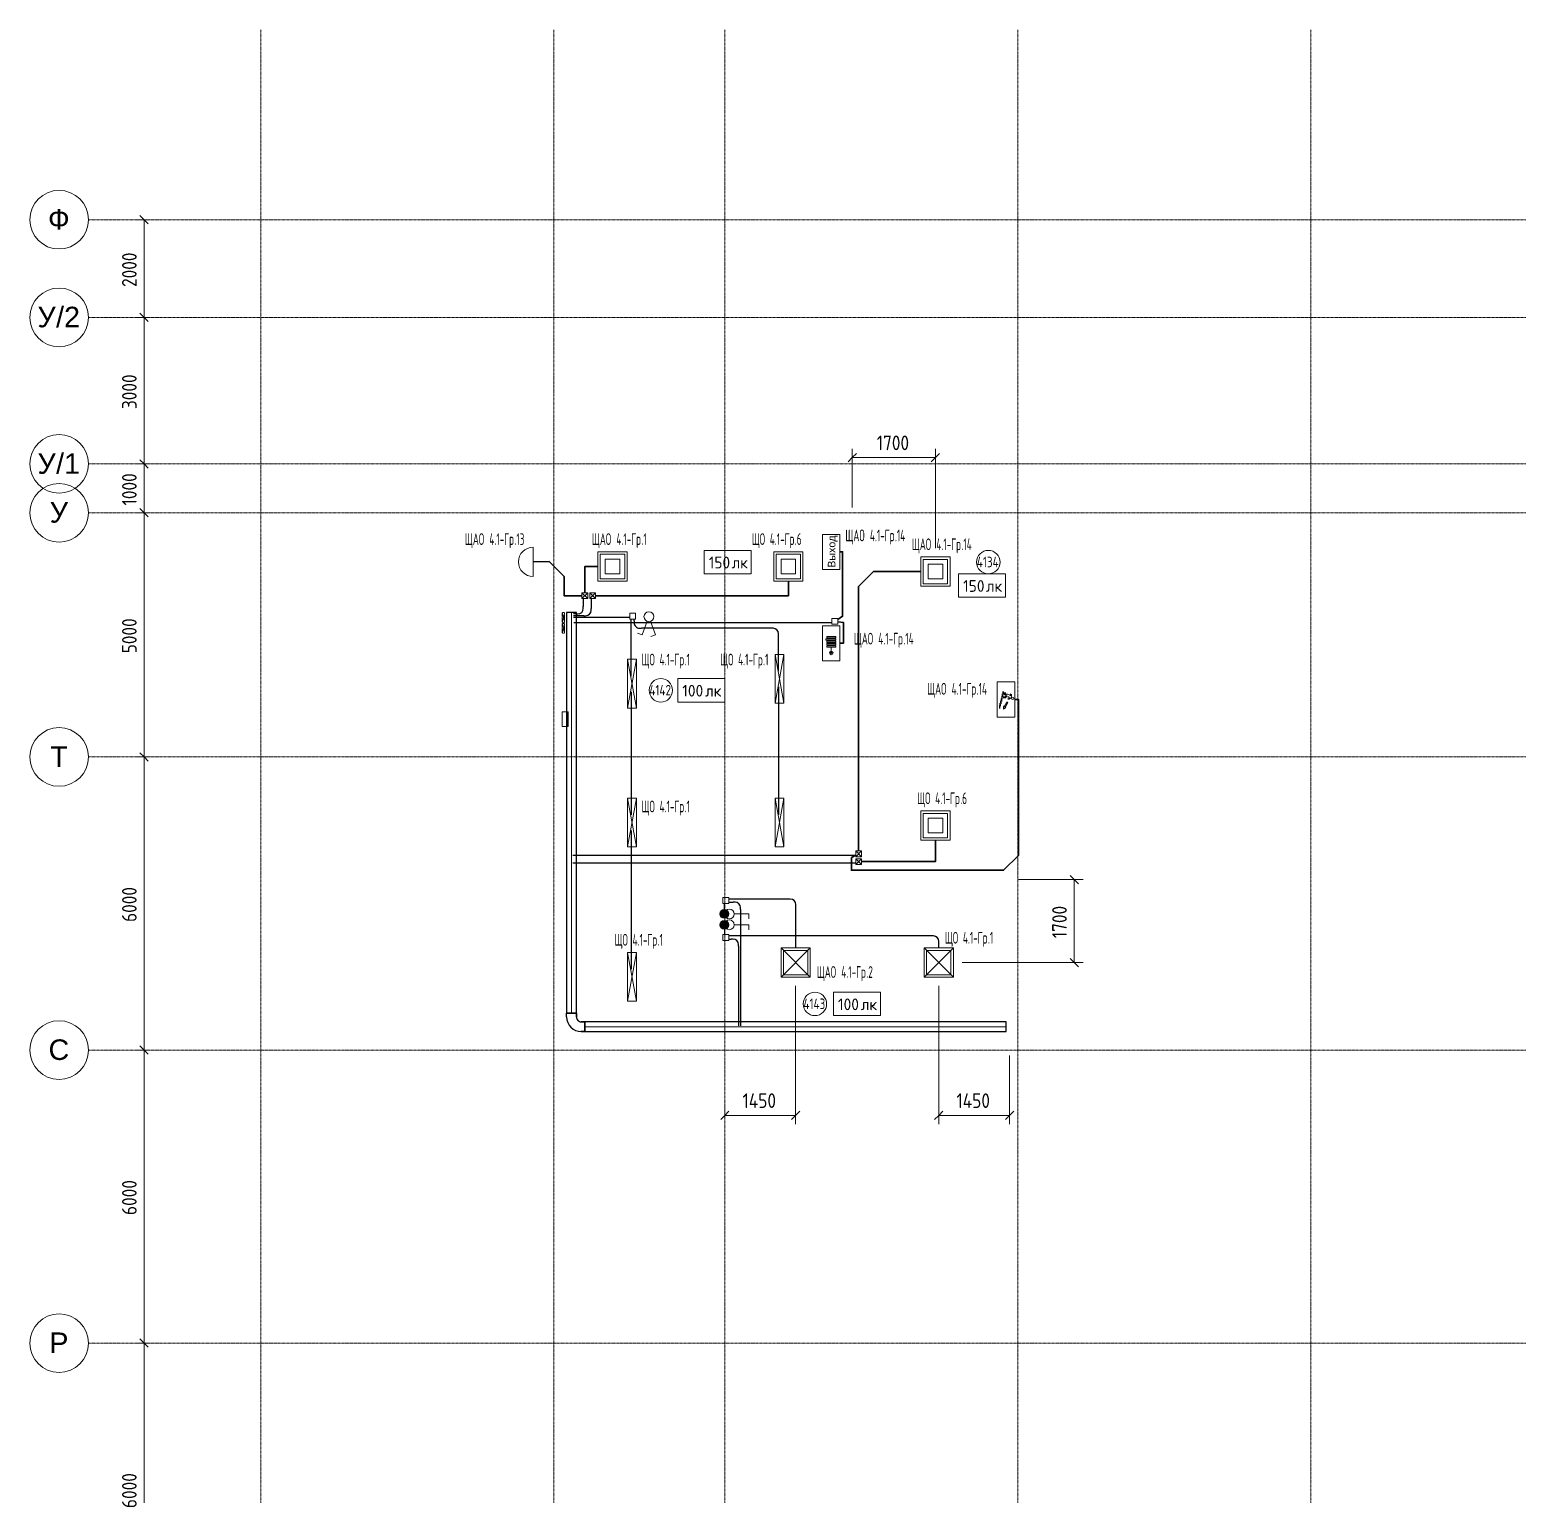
# Model space of a CAD drawing. Header units: millimetres. Extents: x -4730 to 98194, y -4296 to 93388.
# Drawn here: x -4730 to 25723, y 63406 to 93388 of the extents above; entities that cross this region are included whole.
import ezdxf

# ---------------------------------------------------------------- set-up
doc = ezdxf.new("R2010")
doc.units = ezdxf.units.MM
doc.linetypes.add('Линия сетки', pattern=[22.225, 12.7, -3.175, 3.175, -3.175])
doc.linetypes.add('Скрытая 0_75', pattern=[1.5, 0.75, -0.75])
for name, color, linetype, lineweight, true_color in [('Кабельные лотки', 5, 'Continuous', 25, 0x0000ff), ('Короба', 7, 'Continuous', 25, 0x008000), ('Опуск', 7, 'Скрытая 0_75', 18, 0x007f00), ('Соединительные детали кабельных лотков', 5, 'Continuous', 25, 0x0000ff), ('Соединительные детали коробов', 7, 'Continuous', 25, 0x008000), ('Типовые аннотации', 1, 'Continuous', 18, 0xff0000)]:
    doc.layers.add(name, color=color, linetype=linetype, lineweight=lineweight, true_color=true_color)
for name, color, linetype, lineweight in [('Марки помещений', 7, 'Continuous', 9), ('Марки силовых электроприборов', 7, 'Continuous', 9), ('Осевая линия', 7, 'Continuous', 18), ('Оси', 7, 'Continuous', 9), ('Провода', 7, 'Continuous', 35), ('Размеры', 7, 'Continuous', 9), ('Размеры-120', 7, 'Continuous', 9)]:
    doc.layers.add(name, color=color, linetype=linetype, lineweight=lineweight)
doc.styles.add('Arial', font='arial.ttf', dxfattribs={"height": 156})
doc.styles.add('Arial_1', font='arial.ttf', dxfattribs={"height": 420})
doc.styles.add('GOST Common', font='GOST_Common.ttf', dxfattribs={"width": 0.6, "height": 240})
doc.styles.add('GOST Common_1', font='GOST_Common.ttf', dxfattribs={"width": 0.9, "height": 300})
doc.styles.add('GOST Common_3', font='GOST_Common.ttf', dxfattribs={"width": 0.8, "height": 216})
doc.styles.add('GOST Common_4', font='GOST_Common.ttf', dxfattribs={"height": 240})
doc.dimstyles.new('ADSK_Проверочный', dxfattribs={"dimscale": 304.8, "dimtxt": 301.714499, "dimasz": 0.556693, "dimexe": 0.590551, "dimexo": 0.590551, "dimgap": 0.19685, "dimtad": 1, "dimdec": 3, "dimrnd": 0.001, "dimdsep": 46, "dimtxsty": 'GOST Common_1', "dimblk1": 'OBLIQUE', "dimblk2": 'OBLIQUE', "dimsah": 1, "dimcen": 0.09, "dimazin": 0, "dimtfac": 1, "dimtdec": 4, "dimtix": 1, "dimtmove": 0, "dimatfit": 3, "dimfxl": 1, "dimtvp": 1, "dimtolj": 1, "dimtzin": 0, "dimarcsym": 2})

# ---------------------------------------------------------------- blocks, each defined once
blk = doc.blocks.new('M_Короб_ отвод - Плоский торец - ПВХ - Стандартная-2386742-4-й этаж')
at = {"layer": 'Соединительные детали коробов'}
for p, q in [((0, 111.95), (0, 150.05)), ((-150.05, 0), (-111.95, 0))]:
    blk.add_line(p, q, dxfattribs=at)
blk.add_arc((-111.95, 111.95), 111.95, 270, 0, dxfattribs=at)
blk = doc.blocks.new('M_Горизонтальный изгиб-колено для канального - Стандартная-2451758-4-й этаж')
at = {"layer": 'Соединительные детали кабельных лотков'}
for p, q in [((-275, 100), (-275, 100)), ((-275, 100), (-275, -100)), ((-275, -100), (-275, 100)), ((-275, 100), (-200, 100)), ((-200, 100), (-275, 100)), ((-100, 200), (-100, 275)), ((100, 275), (-100, 275)), ((-100, 275), (100, 275)), ((-100, 275), (-100, 275)), ((-100, 275), (-100, 200)), ((100, 200), (100, 275)), ((100, 275), (100, 275)), ((100, 275), (100, 200)), ((-275, -100), (-275, -100)), ((-200, -100), (-275, -100)), ((-200, -100), (-275, -100))]:
    blk.add_line(p, q, dxfattribs=at)
for radius, end in [(100, 360), (300, 360), (100, 0), (300, 0)]:
    blk.add_arc((-200, 200), radius, 270, end, dxfattribs=at)
blk = doc.blocks.new('M_Короб_ отвод - Плоский торец - ПВХ - Стандартная-V1-4-й этаж')
at = {"layer": 'Соединительные детали коробов'}
for p, q in [((9490, 75399), (9490, 75437)), ((9490, 75287), (9490, 75399)), ((9490, 75287), (9490, 75287))]:
    blk.add_line(p, q, dxfattribs=at)
blk = doc.blocks.new('Ось сетки - Заголовок сетки - Окружность 5 мм-1145995-4-й этаж')
at = {"layer": 'Оси'}
blk.add_circle((0, 0), 5, dxfattribs=at)
blk = doc.blocks.new('DIMBLOCK38-4-й этаж')
at = {"layer": 'Размеры-120'}
for p, q in [((-2329, 66500), (-2569, 66500)), ((-2389, 66500), (-2474, 66585)), ((-2389, 60500), (-2389, 66500)), ((-2389, 66500), (-2304, 66415)), ((-2389, 66500), (-2329, 66500)), ((-2329, 60500), (-2569, 60500)), ((-2389, 60500), (-2474, 60585)), ((-2389, 60500), (-2304, 60415)), ((-2389, 60500), (-2329, 60500))]:
    blk.add_line(p, q, dxfattribs=at)
at = {"layer": 'Размеры-120', "color": 0, "insert": (-2841, 63122), "char_height": 300, "width": 908.21, "attachment_point": 1, "rotation": 90, "line_spacing_factor": 1.022761, "style": 'GOST Common_1'}
blk.add_mtext('6000', dxfattribs=at)
blk = doc.blocks.new('_Oblique')
at = {"color": 0, "linetype": 'ByBlock', "lineweight": -2}
blk.add_line((-0.5, -0.5), (0.5, 0.5), dxfattribs=at)
blk = doc.blocks.new('DIMBLOCK39-4-й этаж')
at = {"layer": 'Размеры-120'}
for p, q in [((-2329, 72500), (-2569, 72500)), ((-2389, 72500), (-2474, 72585)), ((-2389, 66500), (-2389, 72500)), ((-2389, 72500), (-2304, 72415)), ((-2389, 72500), (-2329, 72500)), ((-2329, 66500), (-2569, 66500)), ((-2389, 66500), (-2474, 66585)), ((-2389, 66500), (-2304, 66415)), ((-2389, 66500), (-2329, 66500))]:
    blk.add_line(p, q, dxfattribs=at)
at = {"layer": 'Размеры-120', "color": 0, "insert": (-2841, 69122), "char_height": 300, "width": 908.21, "attachment_point": 1, "rotation": 90, "line_spacing_factor": 1.022761, "style": 'GOST Common_1'}
blk.add_mtext('6000', dxfattribs=at)
blk = doc.blocks.new('DIMBLOCK40-4-й этаж')
at = {"layer": 'Размеры-120'}
for p, q in [((-2389, 78500), (-2474, 78585)), ((-2329, 78500), (-2569, 78500)), ((-2389, 72500), (-2389, 78500)), ((-2389, 78500), (-2304, 78415)), ((-2389, 78500), (-2329, 78500)), ((-2329, 72500), (-2569, 72500)), ((-2389, 72500), (-2474, 72585)), ((-2389, 72500), (-2304, 72415)), ((-2389, 72500), (-2329, 72500))]:
    blk.add_line(p, q, dxfattribs=at)
at = {"layer": 'Размеры-120', "color": 0, "insert": (-2841, 75122), "char_height": 300, "width": 908.21, "attachment_point": 1, "rotation": 90, "line_spacing_factor": 1.022761, "style": 'GOST Common_1'}
blk.add_mtext('6000', dxfattribs=at)
blk = doc.blocks.new('DIMBLOCK41-4-й этаж')
at = {"layer": 'Размеры-120'}
for p, q in [((-2329, 83500), (-2569, 83500)), ((-2389, 83500), (-2474, 83585)), ((-2389, 78500), (-2389, 83500)), ((-2389, 83500), (-2304, 83415)), ((-2389, 83500), (-2329, 83500)), ((-2389, 78500), (-2474, 78585)), ((-2329, 78500), (-2569, 78500)), ((-2389, 78500), (-2304, 78415)), ((-2389, 78500), (-2329, 78500))]:
    blk.add_line(p, q, dxfattribs=at)
at = {"layer": 'Размеры-120', "color": 0, "insert": (-2841, 80622), "char_height": 300, "width": 908.21, "attachment_point": 1, "rotation": 90, "line_spacing_factor": 1.022761, "style": 'GOST Common_1'}
blk.add_mtext('5000', dxfattribs=at)
blk = doc.blocks.new('DIMBLOCK42-4-й этаж')
at = {"layer": 'Размеры-120'}
for p, q in [((-2329, 84500), (-2569, 84500)), ((-2389, 84500), (-2474, 84585)), ((-2389, 83500), (-2389, 84500)), ((-2389, 84500), (-2304, 84415)), ((-2389, 84500), (-2329, 84500)), ((-2329, 83500), (-2569, 83500)), ((-2389, 83500), (-2474, 83585)), ((-2389, 83500), (-2304, 83415)), ((-2389, 83500), (-2329, 83500))]:
    blk.add_line(p, q, dxfattribs=at)
at = {"layer": 'Размеры-120', "color": 0, "insert": (-2841, 83650), "char_height": 300, "width": 840.71, "attachment_point": 1, "rotation": 90, "line_spacing_factor": 1.022761, "style": 'GOST Common_1'}
blk.add_mtext('1000', dxfattribs=at)
blk = doc.blocks.new('DIMBLOCK43-4-й этаж')
at = {"layer": 'Размеры-120'}
for p, q in [((-2329, 87500), (-2569, 87500)), ((-2389, 87500), (-2474, 87585)), ((-2389, 84500), (-2389, 87500)), ((-2389, 87500), (-2304, 87415)), ((-2389, 87500), (-2329, 87500)), ((-2329, 84500), (-2569, 84500)), ((-2389, 84500), (-2474, 84585)), ((-2389, 84500), (-2304, 84415)), ((-2389, 84500), (-2329, 84500))]:
    blk.add_line(p, q, dxfattribs=at)
at = {"layer": 'Размеры-120', "color": 0, "insert": (-2841, 85622), "char_height": 300, "width": 908.21, "attachment_point": 1, "rotation": 90, "line_spacing_factor": 1.022761, "style": 'GOST Common_1'}
blk.add_mtext('3000', dxfattribs=at)
blk = doc.blocks.new('DIMBLOCK44-4-й этаж')
at = {"layer": 'Размеры-120'}
for p, q in [((-2389, 89500), (-2474, 89585)), ((-2329, 89500), (-2569, 89500)), ((-2389, 87500), (-2389, 89500)), ((-2389, 89500), (-2304, 89415)), ((-2389, 89500), (-2329, 89500)), ((-2329, 87500), (-2569, 87500)), ((-2389, 87500), (-2474, 87585)), ((-2389, 87500), (-2304, 87415)), ((-2389, 87500), (-2329, 87500))]:
    blk.add_line(p, q, dxfattribs=at)
at = {"layer": 'Размеры-120', "color": 0, "insert": (-2841, 88122), "char_height": 300, "width": 908.21, "attachment_point": 1, "rotation": 90, "line_spacing_factor": 1.022761, "style": 'GOST Common_1'}
blk.add_mtext('2000', dxfattribs=at)
blk = doc.blocks.new('DIMBLOCK45-4-й этаж')
at = {"layer": 'Размеры-120'}
for p, q in [((15510, 75990), (16833, 75990)), ((16653, 75990), (15510, 75990)), ((16653, 75990), (16568, 76075)), ((16653, 74290), (16653, 75990)), ((16653, 75990), (16738, 75905)), ((16653, 74290), (16568, 74375)), ((14360, 74290), (16833, 74290)), ((16653, 74290), (14360, 74290)), ((16653, 74290), (16738, 74205))]:
    blk.add_line(p, q, dxfattribs=at)
at = {"layer": 'Размеры-120', "color": 0, "insert": (16201, 74790), "char_height": 300, "width": 840.71, "attachment_point": 1, "rotation": 90, "line_spacing_factor": 1.022761, "style": 'GOST Common_1'}
blk.add_mtext('1700', dxfattribs=at)
blk = doc.blocks.new('DIMBLOCK46-4-й этаж')
at = {"layer": 'Размеры-120'}
for p, q in [((13880, 73812), (13880, 70982)), ((13880, 71162), (13880, 73812)), ((15330, 72390), (15330, 70982)), ((15330, 71162), (15330, 72390)), ((13880, 71162), (13795, 71077)), ((13880, 71162), (13965, 71247)), ((13880, 71162), (15330, 71162)), ((15330, 71162), (15245, 71077)), ((15330, 71162), (15415, 71247))]:
    blk.add_line(p, q, dxfattribs=at)
at = {"layer": 'Размеры-120', "color": 0, "insert": (14242, 71614), "char_height": 300, "width": 871.39, "attachment_point": 1, "line_spacing_factor": 1.022761, "style": 'GOST Common_1'}
blk.add_mtext('1450', dxfattribs=at)
blk = doc.blocks.new('DIMBLOCK47-4-й этаж')
at = {"layer": 'Размеры-120'}
for p, q in [((10950, 73812), (10950, 70982)), ((10950, 71162), (10950, 73812)), ((9500, 71102), (9500, 71342)), ((9500, 71162), (9415, 71077)), ((9500, 71162), (9585, 71247)), ((9500, 71162), (10950, 71162)), ((9500, 71162), (9500, 71102)), ((10950, 71162), (10865, 71077)), ((10950, 71162), (11035, 71247))]:
    blk.add_line(p, q, dxfattribs=at)
at = {"layer": 'Размеры-120', "color": 0, "insert": (9862, 71614), "char_height": 300, "width": 871.39, "attachment_point": 1, "line_spacing_factor": 1.022761, "style": 'GOST Common_1'}
blk.add_mtext('1450', dxfattribs=at)
blk = doc.blocks.new('DIMBLOCK48-4-й этаж')
at = {"layer": 'Размеры-120'}
for p, q in [((12110, 83610), (12110, 84808)), ((12110, 84628), (12195, 84712)), ((13810, 82772), (13810, 84808)), ((13810, 84628), (13895, 84712)), ((12110, 84628), (12025, 84543)), ((12110, 84628), (13810, 84628)), ((12110, 84628), (12110, 83610)), ((13810, 84628), (13725, 84543)), ((13810, 84628), (13810, 82772))]:
    blk.add_line(p, q, dxfattribs=at)
at = {"layer": 'Размеры-120', "color": 0, "insert": (12610, 85080), "char_height": 300, "width": 840.71, "attachment_point": 1, "line_spacing_factor": 1.022761, "style": 'GOST Common_1'}
blk.add_mtext('1700', dxfattribs=at)
blk = doc.blocks.new('Морка помещения_освещённость_ - Морка помещения_освещённость_-1484368-4-й этаж')
at = {"layer": 'Марки помещений', "color": 190, "true_color": 0x8000ff}
for p, q in [((-4, 0), (-4, 4)), ((-4, 4), (4, 4)), ((4, 4), (4, 0)), ((4, 0), (-4, 0))]:
    blk.add_line(p, q, dxfattribs=at)
blk = doc.blocks.new('ADSK_Марка_Помещение_1_ГОСТ21-501-2011 - Номер-85995-4-й этаж')
at = {"layer": 'Марки помещений'}
blk.add_circle((0, 0), 2, dxfattribs=at)

msp = doc.modelspace()

# ---------------------------------------------------------------- hatches: boundary and pattern name
at = {"layer": 'Опуск', "linetype": 'Continuous'}
h = msp.add_hatch(color=256, dxfattribs=at)
edge = h.paths.add_edge_path(flags=0)
edge.add_arc((9490, 75287.0243), 90, 180, 360)
edge.add_arc((9490, 75287.0243), 90, 0, 180)
h = msp.add_hatch(color=256, dxfattribs=at)
edge = h.paths.add_edge_path(flags=0)
edge.add_arc((9490, 75063.6286), 90, 180, 360)
edge.add_arc((9490, 75063.6286), 90, 0, 180)

# ---------------------------------------------------------------- linework, layer by layer
at = {"layer": 'Кабельные лотки'}
for p, q in [((6460, 81458.1437), (6260, 81458.1437)), ((6260, 81458.1437), (6260, 73253.1437)), ((6460, 73253.1437), (6460, 81458.1437)), ((6460, 73253.1437), (6260, 73253.1437)), ((6635, 72878.1437), (6635, 73078.1437)), ((15260, 73078.1437), (6635, 73078.1437)), ((6635, 72878.1437), (15260, 72878.1437)), ((15260, 72878.1437), (15260, 73078.1437))]:
    msp.add_line(p, q, dxfattribs=at)
at = {"layer": 'Короба'}
for p, q in [((6602.4607, 81742.3196), (6602.4607, 81577.3696)), ((6762.4607, 81742.3196), (6762.4607, 81542.3696)), ((6452.4107, 81427.3196), (6402.4607, 81427.3196)), ((6612.4107, 81392.3196), (6402.4607, 81392.3196)), ((7552.2531, 81352.8615), (6402.4607, 81352.8615)), ((7580.7531, 80156.1731), (7580.7531, 81324.3615)), ((7643.7531, 81285.5429), (7643.7531, 81324.3615)), ((11690.9866, 81246.1762), (6410.9866, 81246.1762)), ((10450.7031, 81135.4929), (7793.8031, 81135.4929)), ((10600.7531, 80256.1731), (10600.7531, 80985.4429)), ((7580.7531, 79836.1731), (7580.7531, 77316.1731)), ((10600.7531, 79936.1731), (10600.7531, 77316.1731)), ((7580.7531, 76996.1731), (7580.7531, 74156.1731)), ((12178.6829, 76486.0974), (6388.6829, 76486.0974)), ((12178.6829, 76326.0974), (6388.6829, 76326.0974)), ((10802.214, 75591.3536), (9581.5, 75591.3536)), ((9581.5, 75528.3536), (9671.45, 75528.3536)), ((9490, 75437.0743), (9490, 75499.8536)), ((9821.5, 75378.3036), (9821.5, 72993.3536)), ((10952.264, 74587.5), (10952.264, 75441.3036)), ((9490, 74913.5786), (9490, 74864.8536)), ((13732.214, 74836.3536), (9581.5, 74836.3536)), ((9581.5, 74773.3536), (9631.45, 74773.3536)), ((9781.5, 74623.3036), (9781.5, 72993.3536)), ((13882.264, 74587.5), (13882.264, 74686.3036))]:
    msp.add_line(p, q, dxfattribs=at)
at = {"layer": 'Опуск'}
for p, q in [((6220.8743, 81255.4929), (6170.8743, 81455.4929)), ((6220.8743, 81455.4929), (6170.8743, 81255.4929)), ((6170.8743, 81455.4929), (6220.8743, 81455.4929)), ((6170.8743, 81255.4929), (6170.8743, 81455.4929)), ((6220.8743, 81455.4929), (6220.8743, 81255.4929)), ((6220.8743, 81255.4929), (6170.8743, 81255.4929)), ((6220.8743, 81035.4929), (6170.8743, 81235.4929)), ((6220.8743, 81235.4929), (6170.8743, 81035.4929)), ((6170.8743, 81235.4929), (6220.8743, 81235.4929)), ((6170.8743, 81035.4929), (6170.8743, 81235.4929)), ((6220.8743, 81035.4929), (6170.8743, 81035.4929)), ((6220.8743, 81235.4929), (6220.8743, 81035.4929))]:
    msp.add_line(p, q, dxfattribs=at)
at = {"layer": 'Опуск', "linetype": 'Continuous'}
for centre, start, end in [((9490, 75287.0243), 0, 180), ((9490, 75287.0243), 180, 0), ((9490, 75063.6286), 0, 180), ((9490, 75063.6286), 180, 0)]:
    msp.add_arc(centre, 90, start, end, dxfattribs=at)
at = {"layer": 'Осевая линия'}
for p, q in [((6360, 73253.1437), (6360, 81458.1437)), ((6635, 72978.1437), (15260, 72978.1437))]:
    msp.add_line(p, q, dxfattribs=at)
at = {"layer": 'Оси', "linetype": 'Линия сетки'}
for p, q in [((0, 93388.3703), (0, -3096.3487)), ((6000, 93388.3703), (6000, -3096.3487)), ((9500, 93388.3703), (9500, -3096.3487)), ((15500, 93388.3703), (15500, -3096.3487)), ((21500, 93388.3703), (21500, -3096.3487)), ((98194.2682, 89500), (-3530.0173, 89500)), ((98194.2682, 87500), (-3530.0173, 87500)), ((98194.2682, 84500), (-3530.0173, 84500)), ((98194.2682, 83500), (-3530.0173, 83500)), ((98194.2682, 78500), (-3530.0173, 78500)), ((98194.2682, 72500), (-3530.0173, 72500)), ((98194.2682, 66500), (-3530.0173, 66500))]:
    msp.add_line(p, q, dxfattribs=at)
at = {"layer": 'Провода', "flags": 128}
for points in [[(11856.7452, 82698.8543), (11910, 82700), (11910, 81380), (11810.9866, 81316.2857)], [(5575, 82496.2513), (5905.2106, 82499.006), (6210, 82196.7485), (6210, 81802.3217), (6573.9607, 81802.3199)], [(6900, 82400), (6633.9559, 82400), (6633.9602, 81862.3196)], [(13510, 82294.2697), (12543.4781, 82294.2697), (12238.6784, 81989.4697), (12238.6829, 76577.5974)], [(10801.1364, 82100), (10802.264, 81802.3217), (6853.9607, 81802.3196)], [(11856.7453, 80831.0486), (11930.0001, 80832.5), (11930.0001, 81252.5), (11810.9866, 81269.2379)], [(15436.7452, 79678.5486), (15510, 79680), (15510, 76484.8), (15205.2, 76180), (12090, 76180), (12090, 76440), (12178.6829, 76486.2835)], [(13810.922, 76794.2697), (13812.264, 76357.5994), (12298.6829, 76357.5975)]]:
    msp.add_lwpolyline(points, dxfattribs=at)
at = {"layer": 'Типовые аннотации', "color": 96, "true_color": 0x008000}
for p, q in [((11496.7452, 83054.9821), (11856.7452, 83054.9821)), ((11496.7452, 82334.9821), (11496.7452, 83054.9821)), ((11856.7452, 83054.9821), (11856.7452, 82334.9821)), ((11856.7452, 82334.9821), (11496.7452, 82334.9821)), ((15076.7452, 80034.9821), (15436.7452, 80034.9821)), ((15076.7452, 79314.9821), (15076.7452, 80034.9821)), ((15180.5238, 79790.9204), (15180.5238, 79742.9204)), ((15192.5238, 79838.9204), (15192.5238, 79790.9204)), ((15204.5238, 79778.9204), (15204.5238, 79838.9204)), ((15225.8386, 79768.9436), (15225.8386, 79822.9436)), ((15243.8386, 79822.9436), (15243.8386, 79786.9436)), ((15243.8386, 79786.9436), (15291.8386, 79786.9436)), ((15291.8386, 79786.9436), (15354.1924, 79750.9436)), ((15341.0155, 79794.5513), (15372.1924, 79776.5513)), ((15436.7452, 80034.9821), (15436.7452, 79314.9821)), ((15120.5238, 79550.9204), (15120.5238, 79490.9204)), ((15132.5238, 79598.9204), (15132.5238, 79550.9204)), ((15132.5238, 79490.9204), (15132.5238, 79538.9204)), ((15144.5238, 79646.9204), (15144.5238, 79598.9204)), ((15144.5238, 79538.9204), (15144.5238, 79586.9204)), ((15156.5238, 79694.9204), (15156.5238, 79646.9204)), ((15156.5238, 79586.9204), (15156.5238, 79634.9204)), ((15168.5238, 79742.9204), (15168.5238, 79694.9204)), ((15168.5238, 79634.9204), (15168.5238, 79682.9204)), ((15180.5238, 79682.9204), (15180.5238, 79730.9204)), ((15192.5238, 79730.9204), (15192.5238, 79778.9204)), ((15200.2309, 79729.4129), (15237.8386, 79729.4129)), ((15248.2309, 79711.4129), (15200.2309, 79711.4129)), ((15213.6233, 79546.6941), (15202.4196, 79525.4696)), ((15202.4196, 79525.4696), (15204.2387, 79477.5041)), ((15204.2387, 79477.5041), (15244.8685, 79503.0623)), ((15214.5328, 79522.7113), (15213.6233, 79546.6941)), ((15270.5513, 79628.8336), (15214.5328, 79522.7113)), ((15260.6616, 79768.9436), (15225.8386, 79768.9436)), ((15235.7573, 79511.5077), (15291.7757, 79617.6299)), ((15256.0722, 79524.2867), (15235.7573, 79511.5077)), ((15237.8386, 79729.4129), (15260.6616, 79768.9436)), ((15244.8685, 79503.0623), (15256.0722, 79524.2867)), ((15272.2309, 79752.9821), (15248.2309, 79711.4129)), ((15291.7757, 79617.6299), (15270.5513, 79628.8336)), ((15334.5847, 79716.9821), (15272.2309, 79752.9821)), ((15300.1924, 79674.9821), (15300.1924, 79716.9821)), ((15348.1924, 79698.9821), (15318.1924, 79698.9821)), ((15318.1924, 79698.9821), (15318.1924, 79674.9821)), ((15354.1924, 79766.159), (15332.0155, 79778.9628)), ((15372.1924, 79740.5513), (15348.1924, 79698.9821)), ((15372.1924, 79776.5513), (15372.1924, 79740.5513)), ((15436.7452, 79314.9821), (15076.7452, 79314.9821))]:
    msp.add_line(p, q, dxfattribs=at)
at = {"layer": 'Типовые аннотации'}
for p, q in [((5575, 82195), (5575, 82795)), ((6900, 82700), (7500, 82700)), ((6900, 82100), (6900, 82700)), ((6950, 82650), (7450, 82650)), ((6950, 82150), (6950, 82650)), ((7050, 82550), (7050, 82250)), ((7350, 82550), (7050, 82550)), ((7350, 82250), (7350, 82550)), ((7450, 82650), (7450, 82150)), ((7500, 82700), (7500, 82100)), ((13510, 82594.2697), (14110, 82594.2697)), ((13510, 81994.2697), (13510, 82594.2697)), ((13560, 82544.2697), (14060, 82544.2697)), ((13560, 82044.2697), (13560, 82544.2697)), ((14060, 82544.2697), (14060, 82044.2697)), ((14110, 82594.2697), (14110, 81994.2697)), ((7050, 82250), (7350, 82250)), ((13660, 82444.2697), (13660, 82144.2697)), ((13960, 82444.2697), (13660, 82444.2697)), ((13960, 82144.2697), (13960, 82444.2697)), ((7500, 82100), (6900, 82100)), ((7450, 82150), (6950, 82150)), ((14110, 81994.2697), (13510, 81994.2697)), ((14060, 82044.2697), (13560, 82044.2697)), ((13660, 82144.2697), (13960, 82144.2697)), ((6573.9607, 81862.3196), (6693.9607, 81862.3196)), ((6573.9607, 81742.3196), (6573.9607, 81862.3196)), ((6573.9607, 81862.3196), (6693.9607, 81742.3196)), ((6573.9607, 81742.3196), (6693.9607, 81862.3196)), ((6693.9607, 81742.3196), (6573.9607, 81742.3196)), ((6693.9607, 81862.3196), (6693.9607, 81742.3196)), ((11690.9866, 81337.6762), (11810.9866, 81337.6762)), ((11690.9866, 81217.6762), (11690.9866, 81337.6762)), ((11810.9866, 81337.6762), (11810.9866, 81217.6762)), ((11496.7453, 81187.4821), (11856.7453, 81187.4821)), ((11496.7453, 80467.4821), (11496.7453, 81187.4821)), ((11810.9866, 81217.6762), (11690.9866, 81217.6762)), ((11856.7453, 81187.4821), (11856.7453, 80467.4821)), ((11565.8471, 80894.3666), (11565.8471, 80918.3666)), ((11565.8471, 80918.3666), (11769.8471, 80918.3666)), ((11769.8471, 80894.3666), (11565.8471, 80894.3666)), ((11589.8471, 80942.3666), (11589.8471, 80966.3666)), ((11589.8471, 80966.3666), (11769.8471, 80966.3666)), ((11769.8471, 80942.3666), (11589.8471, 80942.3666)), ((11589.8471, 80846.3666), (11589.8471, 80870.3666)), ((11589.8471, 80870.3666), (11769.8471, 80870.3666)), ((11769.8471, 80846.3666), (11589.8471, 80846.3666)), ((11589.8471, 80798.3666), (11589.8471, 80822.3666)), ((11589.8471, 80822.3666), (11769.8471, 80822.3666)), ((11769.8471, 80798.3666), (11589.8471, 80798.3666)), ((11589.8471, 80750.3666), (11589.8471, 80774.3666)), ((11589.8471, 80774.3666), (11769.8471, 80774.3666)), ((11769.8471, 80750.3666), (11589.8471, 80750.3666)), ((11679.8471, 80750.3666), (11679.8471, 80630.3666)), ((11769.8471, 80966.3666), (11769.8471, 80942.3666)), ((11769.8471, 80918.3666), (11769.8471, 80894.3666)), ((11769.8471, 80870.3666), (11769.8471, 80846.3666)), ((11769.8471, 80822.3666), (11769.8471, 80798.3666)), ((11769.8471, 80774.3666), (11769.8471, 80750.3666)), ((11856.7453, 80467.4821), (11496.7453, 80467.4821)), ((11654.3912, 80655.8224), (11679.8471, 80630.3666)), ((11654.3912, 80604.9107), (11679.8471, 80630.3666)), ((11679.8471, 80630.3666), (11705.3029, 80655.8224)), ((11679.8471, 80630.3666), (11705.3029, 80604.9107)), ((12178.6829, 76577.5974), (12298.6829, 76577.5974)), ((12178.6829, 76457.5974), (12178.6829, 76577.5974)), ((12178.6829, 76577.5974), (12298.6829, 76457.5974)), ((12178.6829, 76457.5974), (12298.6829, 76577.5974)), ((12298.6829, 76457.5974), (12178.6829, 76457.5974)), ((12298.6829, 76577.5974), (12298.6829, 76457.5974)), ((9461.5, 75619.8536), (9581.5, 75619.8536)), ((9461.5, 75499.8536), (9461.5, 75619.8536)), ((9581.5, 75619.8536), (9581.5, 75499.8536)), ((9581.5, 75499.8536), (9461.5, 75499.8536)), ((9690.6433, 75287.0243), (9990.6433, 75287.0243)), ((9990.6433, 75187.0243), (9990.6433, 75287.0243)), ((10650, 74590), (11250, 74590)), ((10650, 73990), (10650, 74590)), ((10650, 74590), (11250, 73990)), ((10650, 73990), (11250, 74590)), ((10700, 74540), (11200, 74540)), ((10700, 74040), (10700, 74540)), ((11200, 74540), (11200, 74040)), ((11250, 74590), (11250, 73990)), ((11200, 74040), (10700, 74040)), ((11250, 73990), (10650, 73990))]:
    msp.add_line(p, q, dxfattribs=at)
at = {"layer": 'Типовые аннотации', "color": 5, "true_color": 0x0000ff}
for p, q in [((10500, 82700), (11100, 82700)), ((10500, 82100), (10500, 82700)), ((10550, 82650), (11050, 82650)), ((10550, 82150), (10550, 82650)), ((10650, 82550), (10650, 82250)), ((10950, 82550), (10650, 82550)), ((10950, 82250), (10950, 82550)), ((11050, 82650), (11050, 82150)), ((11100, 82700), (11100, 82100)), ((10650, 82250), (10950, 82250)), ((11100, 82100), (10500, 82100)), ((11050, 82150), (10550, 82150)), ((7714.4177, 81032.6816), (7808.387, 80998.4796)), ((7910.993, 81280.3874), (7808.387, 80998.4796)), ((7979.397, 81280.3874), (8082.0031, 80998.4796)), ((8082.0031, 80998.4796), (7988.0338, 80964.2776)), ((7510, 79500), (7510, 80500)), ((7510, 80500), (7690, 80500)), ((7510, 79500), (7690, 80500)), ((7690, 79500), (7510, 80500)), ((7690, 80500), (7690, 79500)), ((10530, 79600), (10530, 80600)), ((10530, 80600), (10710, 80600)), ((10530, 79600), (10710, 80600)), ((10710, 79600), (10530, 80600)), ((10710, 80600), (10710, 79600)), ((7690, 79500), (7510, 79500)), ((10710, 79600), (10530, 79600)), ((6170, 79123.2509), (6170, 79423.2509)), ((6170, 79423.2509), (6290, 79423.2509)), ((6270, 79423.2509), (6270, 79123.2509)), ((6290, 79423.2509), (6290, 79123.2509)), ((6290, 79123.2509), (6170, 79123.2509)), ((7510, 76660), (7510, 77660)), ((7510, 77660), (7690, 77660)), ((7510, 76660), (7690, 77660)), ((7690, 76660), (7510, 77660)), ((7690, 77660), (7690, 76660)), ((10530, 76660), (10530, 77660)), ((10530, 77660), (10710, 77660)), ((10530, 76660), (10710, 77660)), ((10710, 76660), (10530, 77660)), ((10710, 77660), (10710, 76660)), ((13510, 77394.2697), (14110, 77394.2697)), ((13510, 76794.2697), (13510, 77394.2697)), ((14110, 77394.2697), (14110, 76794.2697)), ((13560, 77344.2697), (14060, 77344.2697)), ((13560, 76844.2697), (13560, 77344.2697)), ((13660, 77244.2697), (13660, 76944.2697)), ((13960, 77244.2697), (13660, 77244.2697)), ((13960, 76944.2697), (13960, 77244.2697)), ((14060, 77344.2697), (14060, 76844.2697)), ((14110, 76794.2697), (13510, 76794.2697)), ((14060, 76844.2697), (13560, 76844.2697)), ((13660, 76944.2697), (13960, 76944.2697)), ((7690, 76660), (7510, 76660)), ((10710, 76660), (10530, 76660)), ((9690.6433, 75063.6286), (9990.6433, 75063.6286)), ((9990.6433, 74963.6286), (9990.6433, 75063.6286)), ((7510, 73500), (7510, 74500)), ((7510, 74500), (7690, 74500)), ((7510, 73500), (7690, 74500)), ((7690, 73500), (7510, 74500)), ((7690, 74500), (7690, 73500)), ((13580, 74590), (14180, 74590)), ((13580, 73990), (13580, 74590)), ((13580, 74590), (14180, 73990)), ((13580, 73990), (14180, 74590)), ((13630, 74540), (14130, 74540)), ((13630, 74040), (13630, 74540)), ((14130, 74540), (14130, 74040)), ((14180, 74590), (14180, 73990)), ((14130, 74040), (13630, 74040)), ((14180, 73990), (13580, 73990)), ((7690, 73500), (7510, 73500))]:
    msp.add_line(p, q, dxfattribs=at)
at = {"layer": 'Типовые аннотации', "color": 16, "true_color": 0x800000}
for p, q in [((6733.9607, 81862.3196), (6853.9607, 81862.3196)), ((6733.9607, 81742.3196), (6733.9607, 81862.3196)), ((6733.9607, 81862.3196), (6853.9607, 81742.3196)), ((6733.9607, 81742.3196), (6853.9607, 81862.3196)), ((6853.9607, 81742.3196), (6733.9607, 81742.3196)), ((6853.9607, 81862.3196), (6853.9607, 81742.3196)), ((7552.2531, 81444.3615), (7672.2531, 81444.3615)), ((7552.2531, 81324.3615), (7552.2531, 81444.3615)), ((7672.2531, 81324.3615), (7552.2531, 81324.3615)), ((7672.2531, 81444.3615), (7672.2531, 81324.3615)), ((12178.6829, 76417.5974), (12298.6829, 76417.5974)), ((12178.6829, 76297.5974), (12178.6829, 76417.5974)), ((12178.6829, 76417.5974), (12298.6829, 76297.5974)), ((12178.6829, 76297.5974), (12298.6829, 76417.5974)), ((12298.6829, 76297.5974), (12178.6829, 76297.5974)), ((12298.6829, 76417.5974), (12298.6829, 76297.5974)), ((9461.5, 74864.8536), (9581.5, 74864.8536)), ((9461.5, 74744.8536), (9461.5, 74864.8536)), ((9581.5, 74744.8536), (9461.5, 74744.8536)), ((9581.5, 74864.8536), (9581.5, 74744.8536))]:
    msp.add_line(p, q, dxfattribs=at)
at = {"layer": 'Типовые аннотации', "color": 5, "true_color": 0x0000ff}
for centre in [(7945.195, 81374.3567), (9590.6433, 75063.6286)]:
    msp.add_circle(centre, 100, dxfattribs=at)
at = {"layer": 'Типовые аннотации'}
for centre, radius in [((11679.8471, 80630.3666), 36), ((9590.6433, 75287.0243), 100)]:
    msp.add_circle(centre, radius, dxfattribs=at)
at = {"layer": 'Типовые аннотации', "color": 96, "true_color": 0x008000}
msp.add_circle((15392.7236, 79700.9848), 24, dxfattribs=at)
at = {"layer": 'Типовые аннотации'}
msp.add_arc((5575, 82495), 300, 90, 270, dxfattribs=at)

# ---------------------------------------------------------------- block references
at = {"layer": 'Марки помещений', "color": 190, "true_color": 0x8000ff, "xscale": 120, "yscale": 120, "zscale": 120}
for p in [(9558.7147, 82248.9158), (14766.1737, 81768.9158), (9017.041, 79624.7278), (12205.3156, 73203.9768)]:
    msp.add_blockref('Морка помещения_освещённость_ - Морка помещения_освещённость_-1484368-4-й этаж', p, dxfattribs=at)
at = {"layer": 'Марки помещений', "xscale": 120, "yscale": 120, "zscale": 120}
for p in [(14893.7768, 82488.9158), (8189.9742, 79864.7278), (11343.9995, 73443.9768)]:
    msp.add_blockref('ADSK_Марка_Помещение_1_ГОСТ21-501-2011 - Номер-85995-4-й этаж', p, dxfattribs=at)
at = {"layer": 'Оси', "xscale": 120, "yscale": 120, "zscale": 120, "rotation": 90}
for p in [(-4130.0173, 89500), (-4130.0173, 87500), (-4130.0173, 84500), (-4130.0173, 83500), (-4130.0173, 78500), (-4130.0173, 72500), (-4130.0173, 66500)]:
    msp.add_blockref('Ось сетки - Заголовок сетки - Окружность 5 мм-1145995-4-й этаж', p, dxfattribs=at)
at = {"layer": 'Соединительные детали кабельных лотков', "rotation": 270}
msp.add_blockref('M_Горизонтальный изгиб-колено для канального - Стандартная-2451758-4-й этаж', (6360, 72978.1437), dxfattribs=at)
msp.add_blockref('M_Горизонтальный изгиб-колено для канального - Стандартная-2451758-4-й этаж', (6360, 72978.1437), dxfattribs=at)
at = {"layer": 'Соединительные детали коробов'}
for name, p in [('M_Короб_ отвод - Плоский торец - ПВХ - Стандартная-2386742-4-й этаж', (6602.4607, 81427.3196)), ('M_Короб_ отвод - Плоский торец - ПВХ - Стандартная-2386742-4-й этаж', (6762.4607, 81392.3196)), ('M_Короб_ отвод - Плоский торец - ПВХ - Стандартная-V1-4-й этаж', (0, 0))]:
    msp.add_blockref(name, p, dxfattribs=at)
for name, p, rotation in [('M_Короб_ отвод - Плоский торец - ПВХ - Стандартная-2386742-4-й этаж', (7643.7531, 81135.4929), 270), ('M_Короб_ отвод - Плоский торец - ПВХ - Стандартная-2386742-4-й этаж', (10600.7531, 81135.4929), 90), ('M_Короб_ отвод - Плоский торец - ПВХ - Стандартная-2386742-4-й этаж', (9821.5, 75528.3536), 90), ('M_Короб_ отвод - Плоский торец - ПВХ - Стандартная-2386742-4-й этаж', (10952.264, 75591.3536), 90), ('M_Короб_ отвод - Плоский торец - ПВХ - Стандартная-V1-4-й этаж', (18980, 150350.6529), 180), ('M_Короб_ отвод - Плоский торец - ПВХ - Стандартная-2386742-4-й этаж', (9781.5, 74773.3536), 90), ('M_Короб_ отвод - Плоский торец - ПВХ - Стандартная-2386742-4-й этаж', (13882.264, 74836.3536), 90)]:
    msp.add_blockref(name, p, dxfattribs=dict(at, rotation=rotation))

# ---------------------------------------------------------------- texts
at = {"layer": 'Марки помещений', "color": 190, "true_color": 0x8000ff, "char_height": 240, "attachment_point": 1, "style": 'GOST Common_4'}
for s, insert, width in [('150', (9170.8308, 82600.6277), 567.59475), ('лк', (9639.1433, 82600.6277), 413.67075), ('150', (14378.2899, 82120.6277), 567.59475), ('лк', (14846.6024, 82120.6277), 413.67075), ('100', (8629.1571, 79976.4398), 567.59475), ('лк', (9097.4696, 79976.4398), 413.67075), ('100', (11817.4317, 73555.6888), 567.59475), ('лк', (12285.7442, 73555.6888), 413.67075)]:
    msp.add_mtext(s, dxfattribs=dict(at, insert=insert, width=width))
at = {"layer": 'Марки помещений', "char_height": 216, "width": 577.215, "attachment_point": 1, "style": 'GOST Common_3'}
for s, insert in [('4134', (14659.7008, 82599.703)), ('4142', (7955.8983, 79975.515)), ('4143', (11109.9236, 73554.764))]:
    msp.add_mtext(s, dxfattribs=dict(at, insert=insert))
at = {"layer": 'Марки силовых электроприборов', "char_height": 240, "attachment_point": 1, "style": 'GOST Common'}
for s, insert, width in [('ЩАО', (11967.1418, 83156.1411), 502.17705), (' 4.1-', (12381.4793, 83156.1411), 473.3163), ('Гр', (12772.0043, 83156.1411), 253.9746), ('.14', (12981.5543, 83156.1411), 282.83535), ('ЩАО', (4177.0871, 83080.1824), 502.17705), (' 4.1-', (4591.4246, 83080.1824), 473.3163), ('Гр', (4981.9496, 83080.1824), 253.9746), ('.13', (5191.4996, 83080.1824), 259.74675), ('ЩАО', (6777.3653, 83080.1824), 502.17705), (' 4.1-', (7191.7028, 83080.1824), 473.3163), ('Гр', (7582.2278, 83080.1824), 253.9746), ('.1', (7791.7778, 83080.1824), 138.5316), ('ЩО', (10051.1535, 83080.1824), 340.55685), (' 4.1-', (10332.141, 83080.1824), 473.3163), ('Гр', (10722.666, 83080.1824), 253.9746), ('.6', (10932.216, 83080.1824), 178.93665), ('ЩАО', (13327.9653, 82974.4521), 502.17705), (' 4.1-', (13742.3028, 82974.4521), 473.3163), ('Гр', (14132.8278, 82974.4521), 253.9746), ('.14', (14342.3778, 82974.4521), 282.83535), ('ЩАО', (12140.1945, 81042.1384), 502.17705), (' 4.1-', (12554.532, 81042.1384), 473.3163), ('Гр', (12945.057, 81042.1384), 253.9746), ('.14', (13154.607, 81042.1384), 282.83535), ('ЩО', (7794.1631, 80614.4221), 340.55685), (' 4.1-', (8075.1506, 80614.4221), 473.3163), ('Гр', (8465.6756, 80614.4221), 253.9746), ('.1', (8675.2256, 80614.4221), 138.5316), ('ЩО', (9403.2364, 80614.4221), 340.55685), (' 4.1-', (9684.2239, 80614.4221), 473.3163), ('Гр', (10074.7489, 80614.4221), 253.9746), ('.1', (10284.2989, 80614.4221), 138.5316), ('ЩАО', (13640.8765, 80014.9816), 502.17705), (' 4.1-', (14055.214, 80014.9816), 473.3163), ('Гр', (14445.739, 80014.9816), 253.9746), ('.14', (14655.289, 80014.9816), 282.83535), ('ЩО', (13437.7653, 77774.4521), 340.55685), (' 4.1-', (13718.7528, 77774.4521), 473.3163), ('Гр', (14109.2778, 77774.4521), 253.9746), ('.6', (14318.8278, 77774.4521), 178.93665), ('ЩО', (7794.1631, 77606.3756), 340.55685), (' 4.1-', (8075.1506, 77606.3756), 473.3163), ('Гр', (8465.6756, 77606.3756), 253.9746), ('.1', (8675.2256, 77606.3756), 138.5316), ('ЩО', (14004.3425, 74918.7637), 340.55685), (' 4.1-', (14285.33, 74918.7637), 473.3163), ('Гр', (14675.855, 74918.7637), 253.9746), ('.1', (14885.405, 74918.7637), 138.5316), ('ЩО', (7242.0614, 74876.3555), 340.55685), (' 4.1-', (7523.0489, 74876.3555), 473.3163), ('Гр', (7913.5739, 74876.3555), 253.9746), ('.1', (8123.1239, 74876.3555), 138.5316), ('ЩАО', (11381.8038, 74217.5467), 502.17705), (' 4.1-', (11796.1413, 74217.5467), 473.3163), ('Гр', (12186.6663, 74217.5467), 253.9746), ('.2', (12396.2163, 74217.5467), 178.93665)]:
    msp.add_mtext(s, dxfattribs=dict(at, insert=insert, width=width))
at = {"layer": 'Оси', "char_height": 420, "attachment_point": 1, "style": 'Arial_1'}
for s, insert, width in [('\\fArial|b0|i0|c204|p34|;Ф', (-4357.3219, 89717.441), 548.35425), ('\\fArial|b0|i0|c204|p34|;У', (-4571.5219, 87717.441), 461.772), ('/2', (-4190.5219, 87717.441), 606.07575), ('\\fArial|b0|i0|c204|p34|;У', (-4571.5219, 84717.441), 461.772), ('/1', (-4190.5219, 84717.441), 606.07575), ('\\fArial|b0|i0|c204|p34|;У', (-4321.3219, 83717.441), 461.772), ('\\fArial|b0|i0|c204|p34|;Т', (-4309.9219, 78717.441), 432.91125), ('\\fArial|b0|i0|c204|p34|;С', (-4345.3219, 72717.441), 519.4935), ('\\fArial|b0|i0|c204|p34|;Р', (-4329.1219, 66717.441), 481.0125)]:
    msp.add_mtext(s, dxfattribs=dict(at, insert=insert, width=width))
at = {"layer": 'Типовые аннотации', "color": 96, "lineweight": 9, "true_color": 0x008000, "insert": (11607.5806, 82375.125), "char_height": 156, "width": 769.62, "attachment_point": 1, "rotation": 90, "style": 'Arial'}
msp.add_mtext('Выход', dxfattribs=at)

# ---------------------------------------------------------------- dimensions: what is measured, and where the dimension line sits
at = {"layer": 'Размеры'}
for base, p1, p2, override, picture, middle in [((-2389.3073, 89500), (-2509.2892, 87500), (-2509.2892, 89500), {"dimpost": '<>', "dimfxl": 2000}, 'DIMBLOCK44-4-й этаж', (-2599.3073, 88500)), ((-2389.3073, 87500), (-2509.2892, 84500), (-2509.2892, 87500), {"dimpost": '<>', "dimfxl": 3000}, 'DIMBLOCK43-4-й этаж', (-2599.3073, 86000)), ((-2389.3073, 84500), (-2509.2892, 83500), (-2509.2892, 84500), {"dimpost": '<>', "dimfxl": 1000}, 'DIMBLOCK42-4-й этаж', (-2599.3073, 84000)), ((-2389.3073, 83500), (-2509.2892, 78500), (-2509.2892, 83500), {"dimpost": '<>', "dimfxl": 5000}, 'DIMBLOCK41-4-й этаж', (-2599.3073, 81000)), ((-2389.3073, 78500), (-2509.2892, 72500), (-2509.2892, 78500), {"dimpost": '<>', "dimfxl": 6000}, 'DIMBLOCK40-4-й этаж', (-2599.3073, 75500)), ((16653.078, 75990), (14179.764, 74290), (15330, 75990), {"dimpost": '<>', "dimfxl": 2052.569828}, 'DIMBLOCK45-4-й этаж', (16443.078, 75140)), ((-2389.3073, 72500), (-2509.2892, 66500), (-2509.2892, 72500), {"dimpost": '<>', "dimfxl": 6000}, 'DIMBLOCK39-4-й этаж', (-2599.3073, 69500)), ((-2389.3073, 66500), (-2509.2892, 60500), (-2509.2892, 66500), {"dimpost": '<>', "dimfxl": 6000}, 'DIMBLOCK38-4-й этаж', (-2599.3073, 63500))]:
    dim = msp.add_linear_dim(base=base, p1=p1, p2=p2, angle=90, dimstyle='ADSK_Проверочный', override=override, dxfattribs=at)
    dim.commit()
    dim.dimension.update_dxf_attribs({"geometry": picture, "text_midpoint": middle})
for base, p1, p2, override, picture, middle in [((13810, 84627.6442), (12110, 83430), (13810, 82591.7697), {"dimpost": '<>', "dimfxl": 1895.423434}, 'DIMBLOCK48-4-й этаж', (12960, 84837.6442)), ((10950, 71162.0421), (9500, 71282.024), (10950, 73992.5), {"dimpost": '<>', "dimfxl": 3073.9519}, 'DIMBLOCK47-4-й этаж', (10225, 71372.0421)), ((15330, 71162.0421), (13880, 73992.5), (15330, 72570), {"dimpost": '<>', "dimfxl": 2031.257308}, 'DIMBLOCK46-4-й этаж', (14605, 71372.0421))]:
    dim = msp.add_linear_dim(base=base, p1=p1, p2=p2, dimstyle='ADSK_Проверочный', override=override, dxfattribs=at)
    dim.commit()
    dim.dimension.update_dxf_attribs({"geometry": picture, "text_midpoint": middle})

doc.saveas('drawing.dxf')
